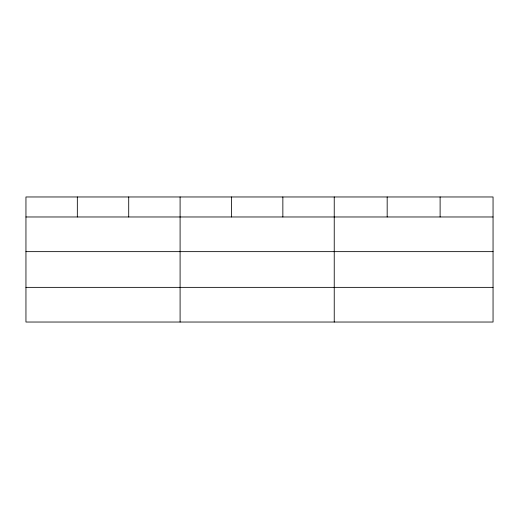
<?xml version="1.0" encoding="UTF-8"?>
<svg xmlns="http://www.w3.org/2000/svg" width="519" height="519" viewBox="0 0 519 519"><rect width="100%" height="100%" fill="white"/><g stroke="black" fill="none" stroke-linecap="round" stroke-linejoin="round"><path stroke-width="0.78" d="M493.05 251.644L493.05 196.967L25.95 196.967L25.95 322.033L493.05 322.033L493.05 251.644L25.95 251.644M25.95 216.974L493.05 216.974M25.95 287.364L493.05 287.364M440.112 196.967L440.112 216.974M387.174 196.967L387.174 216.974M334.236 196.967L334.236 322.033M282.855 196.967L282.855 216.974M231.474 196.967L231.474 216.974M180.093 196.967L180.093 322.033M128.712 196.967L128.712 216.974M77.331 196.967L77.331 216.974"/></g></svg>
